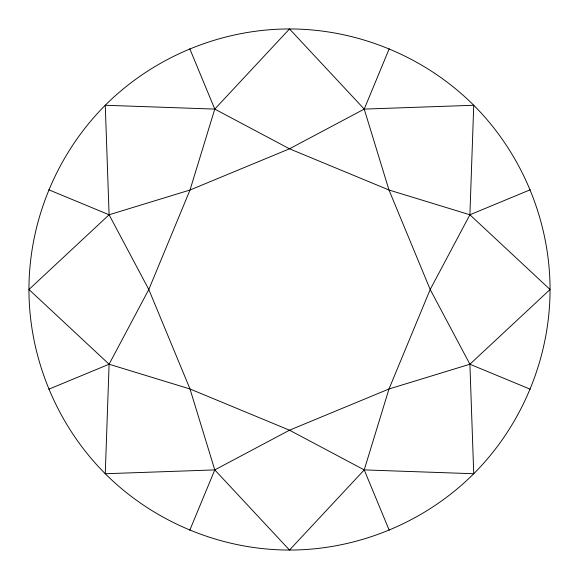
<?xml version="1.0" encoding="UTF-8"?>
<svg xmlns="http://www.w3.org/2000/svg" width="579" height="579" viewBox="0 0 579 579"><rect width="100%" height="100%" fill="white"/><g stroke="black" fill="none" stroke-linecap="round" stroke-linejoin="round"><path stroke-width="0.87" d="M109.098 364.227L105.262 473.738C153.601 522.048 221.156 550.028 289.5 550.05C357.844 550.028 425.399 522.048 473.738 473.738C522.048 425.399 550.028 357.844 550.05 289.5C550.028 221.156 522.048 153.601 473.738 105.262C425.399 56.952 357.844 28.972 289.5 28.95C221.156 28.972 153.601 56.952 105.262 105.262C56.952 153.601 28.972 221.156 28.95 289.5C28.972 357.844 56.952 425.399 105.262 473.738L214.773 469.902L289.5 430.197L388.987 388.987L469.902 364.227L550.05 289.5L469.902 214.773L388.987 190.013L289.5 148.803L214.773 109.098L105.262 105.262L109.098 214.773L148.803 289.5L190.013 388.987L214.773 469.902L289.5 550.05L364.227 469.902L388.987 388.987L430.197 289.5L469.902 214.773L473.738 105.262L364.227 109.098L289.5 148.803L190.013 190.013L109.098 214.773L28.95 289.5L109.098 364.227L190.013 388.987L289.5 430.197L364.227 469.902L473.738 473.738L469.902 364.227L430.197 289.5L388.987 190.013L364.227 109.098L289.5 28.95L214.773 109.098L190.013 190.013L148.803 289.5L109.098 364.227L48.781 389.211M189.789 530.219L214.773 469.902M364.227 109.098L389.211 48.781M469.902 214.773L530.219 189.789M48.781 189.789L109.098 214.773M469.902 364.227L530.219 389.211M189.789 48.781L214.773 109.098M364.227 469.902L389.211 530.219"/></g></svg>
